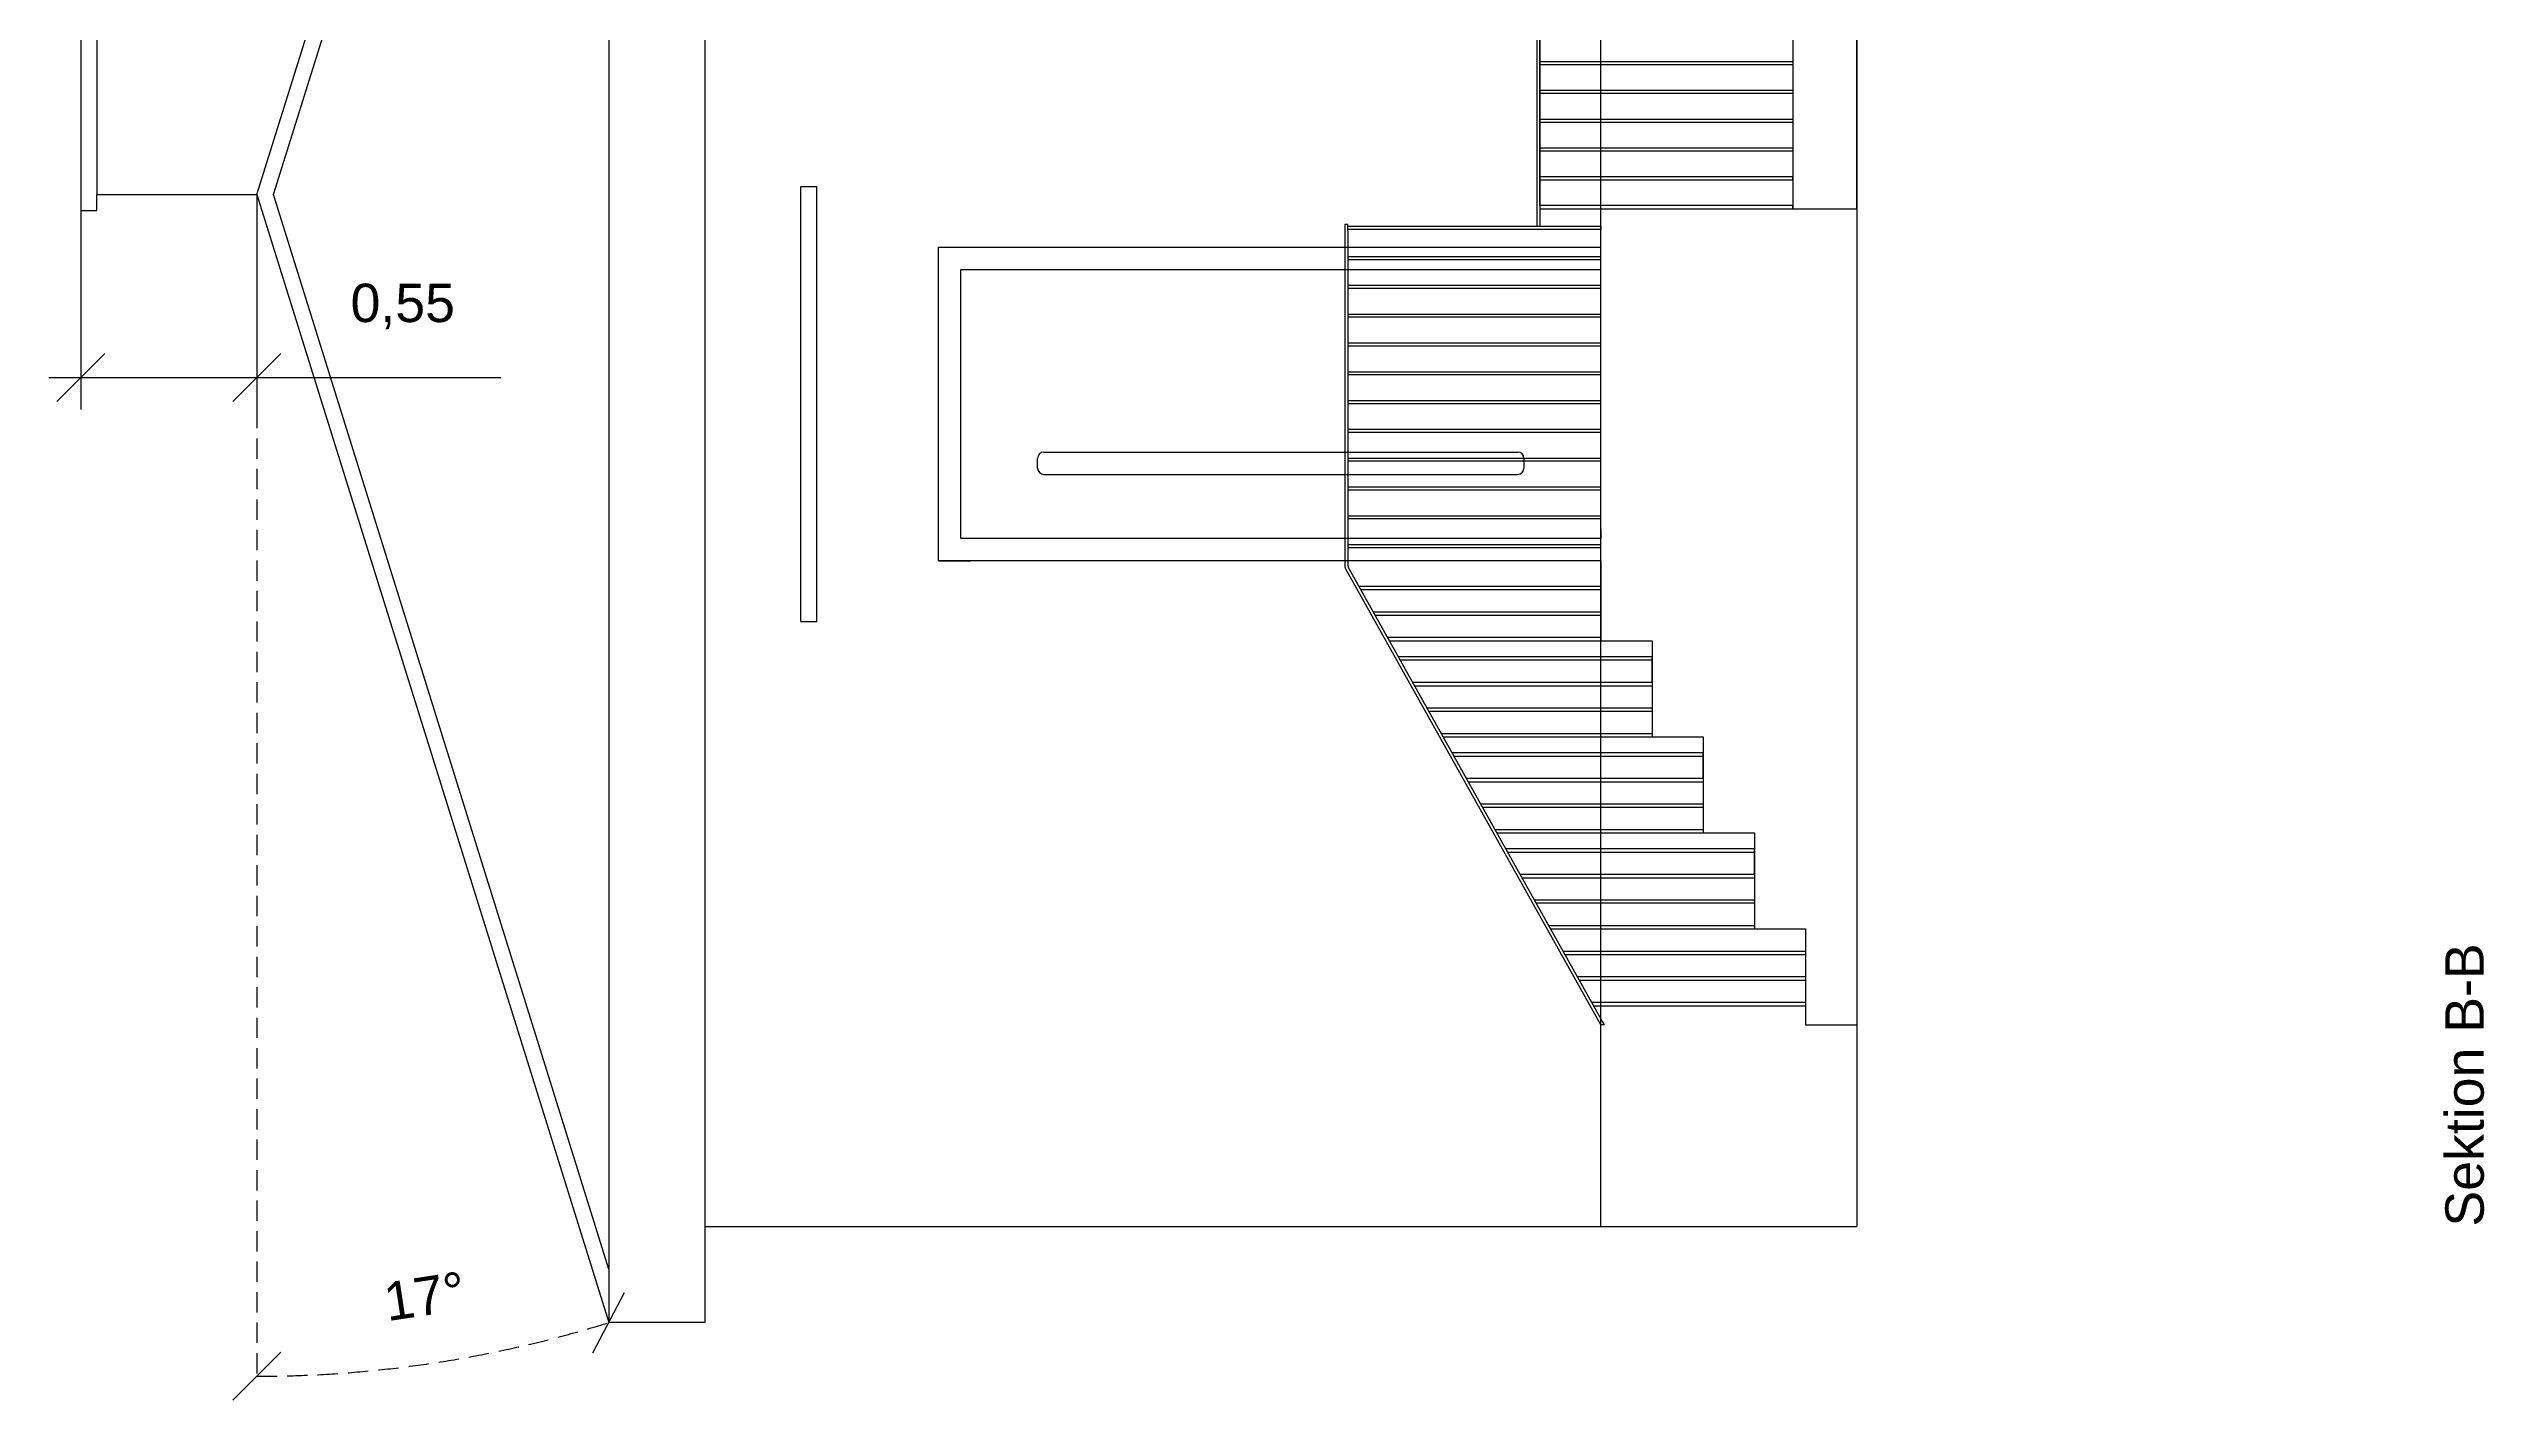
# Model space of a CAD drawing. Header units: millimetres. Extents: x -6247 to 53319, y -9113 to 41204.
# Drawn here: x 24168 to 31779, y 16031 to 20254 of the extents above; entities that cross this region are included whole.
import ezdxf

# ---------------------------------------------------------------- set-up
doc = ezdxf.new("R2010")
doc.units = ezdxf.units.MM
doc.linetypes.add('DASHED2', pattern=[9.525, 6.35, -3.175])
doc.styles.get("Standard").update_dxf_attribs({"font": 'Arial.ttf', "height": 120})
doc.dimstyles.new('ISO-25', dxfattribs={"dimscale": 10, "dimtxt": 2.5, "dimasz": 15, "dimexe": 10, "dimexo": 0.625, "dimgap": 15, "dimtad": 1, "dimlfac": 0.001, "dimtxsty": 'Standard', "dimblk": 'OBLIQUE', "dimblk1": 'OBLIQUE', "dimblk2": 'OBLIQUE', "dimcen": 20, "dimdle": 10, "dimadec": 0, "dimazin": 0, "dimtfac": 1, "dimtmove": 0, "dimatfit": 3, "dimldrblk": 'OPEN90', "dimfxl": 1, "dimarcsym": 0})

# ---------------------------------------------------------------- blocks, each defined once
blk = doc.blocks.new('_Oblique')
at = {"color": 0, "linetype": 'ByBlock', "lineweight": -2}
blk.add_line((-0.5, -0.5), (0.5, 0.5), dxfattribs=at)
blk = doc.blocks.new('*D95')
at = {"color": 0, "linetype": 'DASHED2', "lineweight": -2, "ltscale": 10, "transparency": 16777216}
blk.add_arc((24818.3, 19798.4), 3692.1, 270, 287.3318, dxfattribs=at)
at = {"layer": 'Defpoints', "color": 0, "linetype": 'DASHED2', "ltscale": 10, "transparency": 16777216}
for p in [(24818.3, 19798.4), (24818.3, 19798.4), (25918.2, 16273.9), (24818.3, 16106.3), (25190, 16125)]:
    blk.add_point(p, dxfattribs=at)
at = {"color": 0, "linetype": 'DASHED2', "lineweight": -2, "ltscale": 10, "transparency": 16777216, "xscale": 150, "yscale": 150, "zscale": 150}
for p, rotation in [((25918.2, 16273.9), 17.33179773296699), ((24818.3, 16106.3), 180)]:
    blk.add_blockref('_Oblique', p, dxfattribs=dict(at, rotation=rotation))
at = {"color": 0, "linetype": 'DASHED2', "ltscale": 10, "transparency": 16777216, "insert": (25342.9, 16356.6), "char_height": 120, "attachment_point": 5, "rotation": 8.6659}
blk.add_mtext('17°', dxfattribs=at)
blk = doc.blocks.new('_Open90')
at = {"color": 0, "linetype": 'ByBlock', "lineweight": -2}
for p, q in [((0, 0), (-1, 0)), ((-0.5, 0.5), (0, 0)), ((0, 0), (-0.5, -0.5))]:
    blk.add_line(p, q, dxfattribs=at)
blk = doc.blocks.new('*D137')
at = {"color": 0, "lineweight": -2, "transparency": 16777216}
for p, q in [((24268.3, 19792.2), (24268.3, 19126.4)), ((24818.3, 19792.2), (24818.3, 19126.4)), ((24168.3, 19226.4), (24818.3, 19226.4)), ((24818.3, 19226.4), (25581, 19226.4))]:
    blk.add_line(p, q, dxfattribs=at)
at = {"layer": 'Defpoints', "color": 0, "transparency": 16777216}
for p in [(24268.3, 19798.4), (24818.3, 19798.4), (24818.3, 19226.4)]:
    blk.add_point(p, dxfattribs=at)
at = {"color": 0, "lineweight": -2, "transparency": 16777216, "xscale": 150, "yscale": 150, "zscale": 150, "rotation": 180}
blk.add_blockref('_Oblique', (24268.3, 19226.4), dxfattribs=at)
at = {"color": 0, "lineweight": -2, "transparency": 16777216, "xscale": 150, "yscale": 150, "zscale": 150}
blk.add_blockref('_Oblique', (24818.3, 19226.4), dxfattribs=at)
at = {"color": 0, "transparency": 16777216, "insert": (25274.7, 19448.7), "char_height": 120, "attachment_point": 5}
blk.add_mtext('0,55', dxfattribs=at)

msp = doc.modelspace()

# ---------------------------------------------------------------- linework, layer by layer
for p, q in [((25918.249, 27813.923), (25918.249, 16273.923)), ((26218.249, 27513.923), (26218.249, 16573.923)), ((29818.249, 27513.923), (29818.249, 16573.923)), ((24818.344, 19798.419), (25918.249, 23303.923)), ((24870.845, 19798.016), (25918.249, 23143.923)), ((29018.249, 16573.923), (29018.249, 23143.923)), ((28818.249, 21603.923), (28818.249, 19699.397)), ((28828.249, 21603.923), (28828.249, 19699.397)), ((29618.249, 21603.923), (29618.249, 19753.923)), ((29818.249, 19753.923), (29818.249, 21603.923)), ((24268.344, 20948.419), (24268.344, 19748.419)), ((24318.344, 20898.419), (24318.344, 19798.419)), ((28828.249, 20213.923), (28828.249, 20303.923)), ((28828.249, 20123.923), (28828.249, 20213.923)), ((28828.249, 20213.923), (29618.249, 20213.923)), ((29618.249, 20203.923), (28828.249, 20203.923)), ((29618.249, 20213.923), (29618.249, 20203.923)), ((28828.249, 20033.923), (28828.249, 20123.923)), ((28828.249, 20123.923), (29618.249, 20123.923)), ((29618.249, 20113.923), (28828.249, 20113.923)), ((29618.249, 20123.923), (29618.249, 20113.923)), ((28828.249, 19943.923), (28828.249, 20033.923)), ((28828.249, 20033.923), (29618.249, 20033.923)), ((29618.249, 20023.923), (28828.249, 20023.923)), ((29618.249, 20033.923), (29618.249, 20023.923)), ((28828.249, 19853.923), (28828.249, 19943.923)), ((28828.249, 19943.923), (29618.249, 19943.923)), ((29618.249, 19943.923), (29618.249, 19933.923)), ((29618.249, 19933.923), (28828.249, 19933.923)), ((24318.344, 19798.419), (24818.344, 19798.419)), ((24318.344, 19748.419), (24318.344, 19798.419)), ((24818.344, 19798.419), (25918.249, 16273.923)), ((25918.249, 16441.295), (24870.845, 19798.016)), ((26518.249, 19823.923), (26568.249, 19823.923)), ((26518.249, 18463.923), (26518.249, 19823.923)), ((26568.249, 18463.923), (26568.249, 19823.923)), ((28828.249, 19763.923), (28828.249, 19853.923)), ((29618.249, 19853.923), (28828.249, 19853.923)), ((28828.249, 19853.923), (28828.249, 19843.923)), ((28828.249, 19843.923), (29618.249, 19843.923)), ((29618.249, 19843.923), (29618.249, 19853.923)), ((24268.344, 19748.419), (24318.344, 19748.419)), ((29618.249, 19763.923), (28828.249, 19763.923)), ((28828.249, 19763.923), (28828.249, 19753.923)), ((28828.249, 19753.923), (29618.249, 19753.923)), ((29018.249, 19633.923), (29018.249, 19753.923)), ((29018.249, 19753.923), (29818.249, 19753.923)), ((29618.249, 19753.923), (29618.249, 19763.923)), ((28228.249, 19704.397), (28218.249, 19704.397)), ((28218.249, 19704.397), (28218.249, 19684.397)), ((28218.249, 19684.397), (28218.249, 18649.101)), ((28228.249, 19694.397), (28228.249, 19704.397)), ((28228.249, 19694.397), (28228.249, 19699.397)), ((28228.249, 19699.397), (29018.249, 19699.397)), ((28228.249, 19684.397), (28228.249, 19694.397)), ((29018.249, 19689.397), (28228.249, 19689.397)), ((28228.249, 19684.397), (28228.249, 18639.547)), ((29018.249, 19699.397), (29018.249, 19689.397)), ((26948.249, 18653.923), (26948.249, 19633.923)), ((26948.249, 19633.923), (29018.249, 19633.923)), ((27018.249, 18723.923), (27018.249, 19563.923)), ((27018.249, 19563.923), (29018.249, 19563.923)), ((28228.249, 19604.854), (29018.249, 19604.854)), ((29018.249, 19594.854), (28228.249, 19594.854)), ((29018.249, 18653.923), (29018.249, 19633.923)), ((28228.249, 19514.854), (29018.249, 19514.854)), ((29018.249, 19504.854), (28228.249, 19504.854)), ((28228.249, 19424.854), (29018.249, 19424.854)), ((29018.249, 19414.854), (28228.249, 19414.854)), ((28228.249, 19334.854), (29018.249, 19334.854)), ((29018.249, 19324.854), (28228.249, 19324.854)), ((28228.249, 19244.854), (29018.249, 19244.854)), ((29018.249, 19234.854), (28228.249, 19234.854)), ((26948.249, 18653.923), (26948.249, 19143.923)), ((28228.249, 19154.854), (29018.249, 19154.854)), ((29018.249, 19144.854), (28228.249, 19144.854)), ((28228.249, 19064.854), (29018.249, 19064.854)), ((29018.249, 19054.854), (28228.249, 19054.854)), ((27258.249, 18943.923), (27258.249, 18973.923)), ((27278.249, 18993.923), (28758.249, 18993.923)), ((28228.249, 18974.854), (29018.249, 18974.854)), ((29018.249, 18964.854), (28228.249, 18964.854)), ((28778.249, 18973.923), (28778.249, 18943.923)), ((27018.249, 18723.923), (27018.249, 18923.923)), ((27278.249, 18923.923), (28758.249, 18923.923)), ((28228.249, 18884.854), (29018.249, 18884.854)), ((29018.249, 18874.854), (28228.249, 18874.854)), ((27048.249, 18723.923), (27018.249, 18723.923)), ((29018.249, 18723.923), (27018.249, 18723.923)), ((28228.249, 18794.854), (29018.249, 18794.854)), ((29018.249, 18784.854), (28228.249, 18784.854)), ((29018.249, 18653.923), (29018.249, 18753.923)), ((29018.249, 18753.923), (29018.249, 18723.923)), ((29018.249, 18653.923), (26948.249, 18653.923)), ((26948.249, 18653.923), (27048.249, 18653.923)), ((28218.249, 18653.923), (28218.249, 18639.547)), ((28228.249, 18704.854), (29018.249, 18704.854)), ((29018.249, 18694.854), (28228.249, 18694.854)), ((29018.249, 18653.923), (29018.249, 18403.923)), ((29018.249, 17203.923), (28220.793, 18629.784)), ((28230.793, 18629.784), (29028.249, 17203.923)), ((29018.249, 18573.923), (28262.035, 18573.923)), ((29018.249, 18604.854), (29018.249, 18614.854)), ((28267.628, 18563.923), (29018.249, 18563.923)), ((29018.249, 18493.923), (28306.778, 18493.923)), ((26518.249, 18463.923), (26568.249, 18463.923)), ((28312.371, 18483.923), (29018.249, 18483.923)), ((29018.249, 18413.923), (28351.52, 18413.923)), ((28357.113, 18403.923), (29018.249, 18403.923)), ((29178.249, 18353.923), (28385.077, 18353.923)), ((29178.249, 18343.923), (28390.67, 18343.923)), ((29018.249, 18403.923), (29178.249, 18403.923)), ((29178.249, 18403.923), (29178.249, 18103.923)), ((29178.249, 18343.923), (29178.249, 18353.923)), ((29178.249, 18273.923), (29178.249, 18343.923)), ((29178.249, 18273.923), (28429.819, 18273.923)), ((28435.412, 18263.923), (29178.249, 18263.923)), ((29178.249, 18193.923), (28474.562, 18193.923)), ((28480.155, 18183.923), (29178.249, 18183.923)), ((29178.249, 18113.923), (28519.304, 18113.923)), ((28524.897, 18103.923), (29178.249, 18103.923)), ((29338.249, 18053.923), (28552.861, 18053.923)), ((28558.454, 18043.923), (29338.249, 18043.923)), ((29178.249, 18103.923), (29338.249, 18103.923)), ((29338.249, 18103.923), (29338.249, 17803.923)), ((29338.249, 17973.923), (29338.249, 18053.923)), ((29338.249, 17973.923), (28597.603, 17973.923)), ((28603.196, 17963.923), (29338.249, 17963.923)), ((29338.249, 17893.923), (28642.346, 17893.923)), ((28647.939, 17883.923), (29338.249, 17883.923)), ((29338.249, 17813.923), (28687.088, 17813.923)), ((28692.681, 17803.923), (29338.249, 17803.923)), ((29498.249, 17753.923), (28720.645, 17753.923)), ((28726.238, 17743.923), (29498.249, 17743.923)), ((29338.249, 17803.923), (29498.249, 17803.923)), ((29498.249, 17803.923), (29498.249, 17503.923)), ((29498.249, 17673.923), (29498.249, 17753.923)), ((29498.249, 17673.923), (28765.387, 17673.923)), ((28770.98, 17663.923), (29498.249, 17663.923)), ((29498.249, 17663.923), (29498.249, 17593.923)), ((29498.249, 17593.923), (28810.13, 17593.923)), ((29498.249, 17583.923), (28815.723, 17583.923)), ((29498.249, 17593.923), (29498.249, 17583.923)), ((29498.249, 17513.923), (28854.872, 17513.923)), ((28860.465, 17503.923), (29498.249, 17503.923)), ((29658.249, 17433.914), (28899.619, 17433.914)), ((29498.249, 17503.923), (29658.249, 17503.923)), ((29658.249, 17503.923), (29658.249, 17203.923)), ((28905.212, 17423.914), (29658.249, 17423.914)), ((29658.249, 17353.914), (28944.362, 17353.914)), ((28949.955, 17343.914), (29658.249, 17343.914)), ((29658.249, 17273.914), (28989.104, 17273.914)), ((28994.697, 17263.914), (29658.249, 17263.914)), ((29028.249, 17203.923), (29018.249, 17203.923)), ((29658.249, 17203.923), (29818.249, 17203.923)), ((26218.249, 16573.923), (29018.249, 16573.923)), ((26218.249, 16573.923), (26218.249, 16273.923)), ((29018.249, 16573.923), (29818.249, 16573.923)), ((26218.249, 16273.923), (25918.249, 16273.923))]:
    msp.add_line(p, q)
at = {"linetype": 'DASHED2', "ltscale": 10}
msp.add_line((24818.344, 19798.419), (24818.344, 16106.284), dxfattribs=at)
for centre, start, end in [((27278.249, 18973.923), 90, 180), ((28758.249, 18973.923), 0, 90), ((27278.249, 18943.923), 180, 270), ((28758.249, 18943.923), 270, 0), ((28238.249, 18639.547), 180, 209.2174081), ((28248.249, 18639.547), 180, 209.2174081)]:
    msp.add_arc(centre, 20, start, end)

# ---------------------------------------------------------------- texts
msp.add_text('Sektion B-B', height=120, rotation=90).set_placement((31777.23, 16573.923))

# ---------------------------------------------------------------- dimensions: what is measured, and where the dimension line sits
dim = msp.add_linear_dim(base=(24818.344, 19226.4), p1=(24268.344, 19798.419), p2=(24818.344, 19798.419), dimstyle='ISO-25')
dim.commit()
dim.dimension.update_dxf_attribs({"geometry": '*D137', "text_midpoint": (25274.688, 19448.678)})
dim = msp.add_angular_dim_2l(base=(25190, 16125.037), line1=((24818.344, 19798.419), (24818.344, 16106.284)), line2=((24818.344, 19798.419), (25918.249, 16273.923)), dimstyle='ISO-25', dxfattribs=at)
dim.commit()
dim.dimension.update_dxf_attribs({"geometry": '*D95', "text_midpoint": (25342.92, 16356.603)})

doc.saveas('drawing.dxf')
